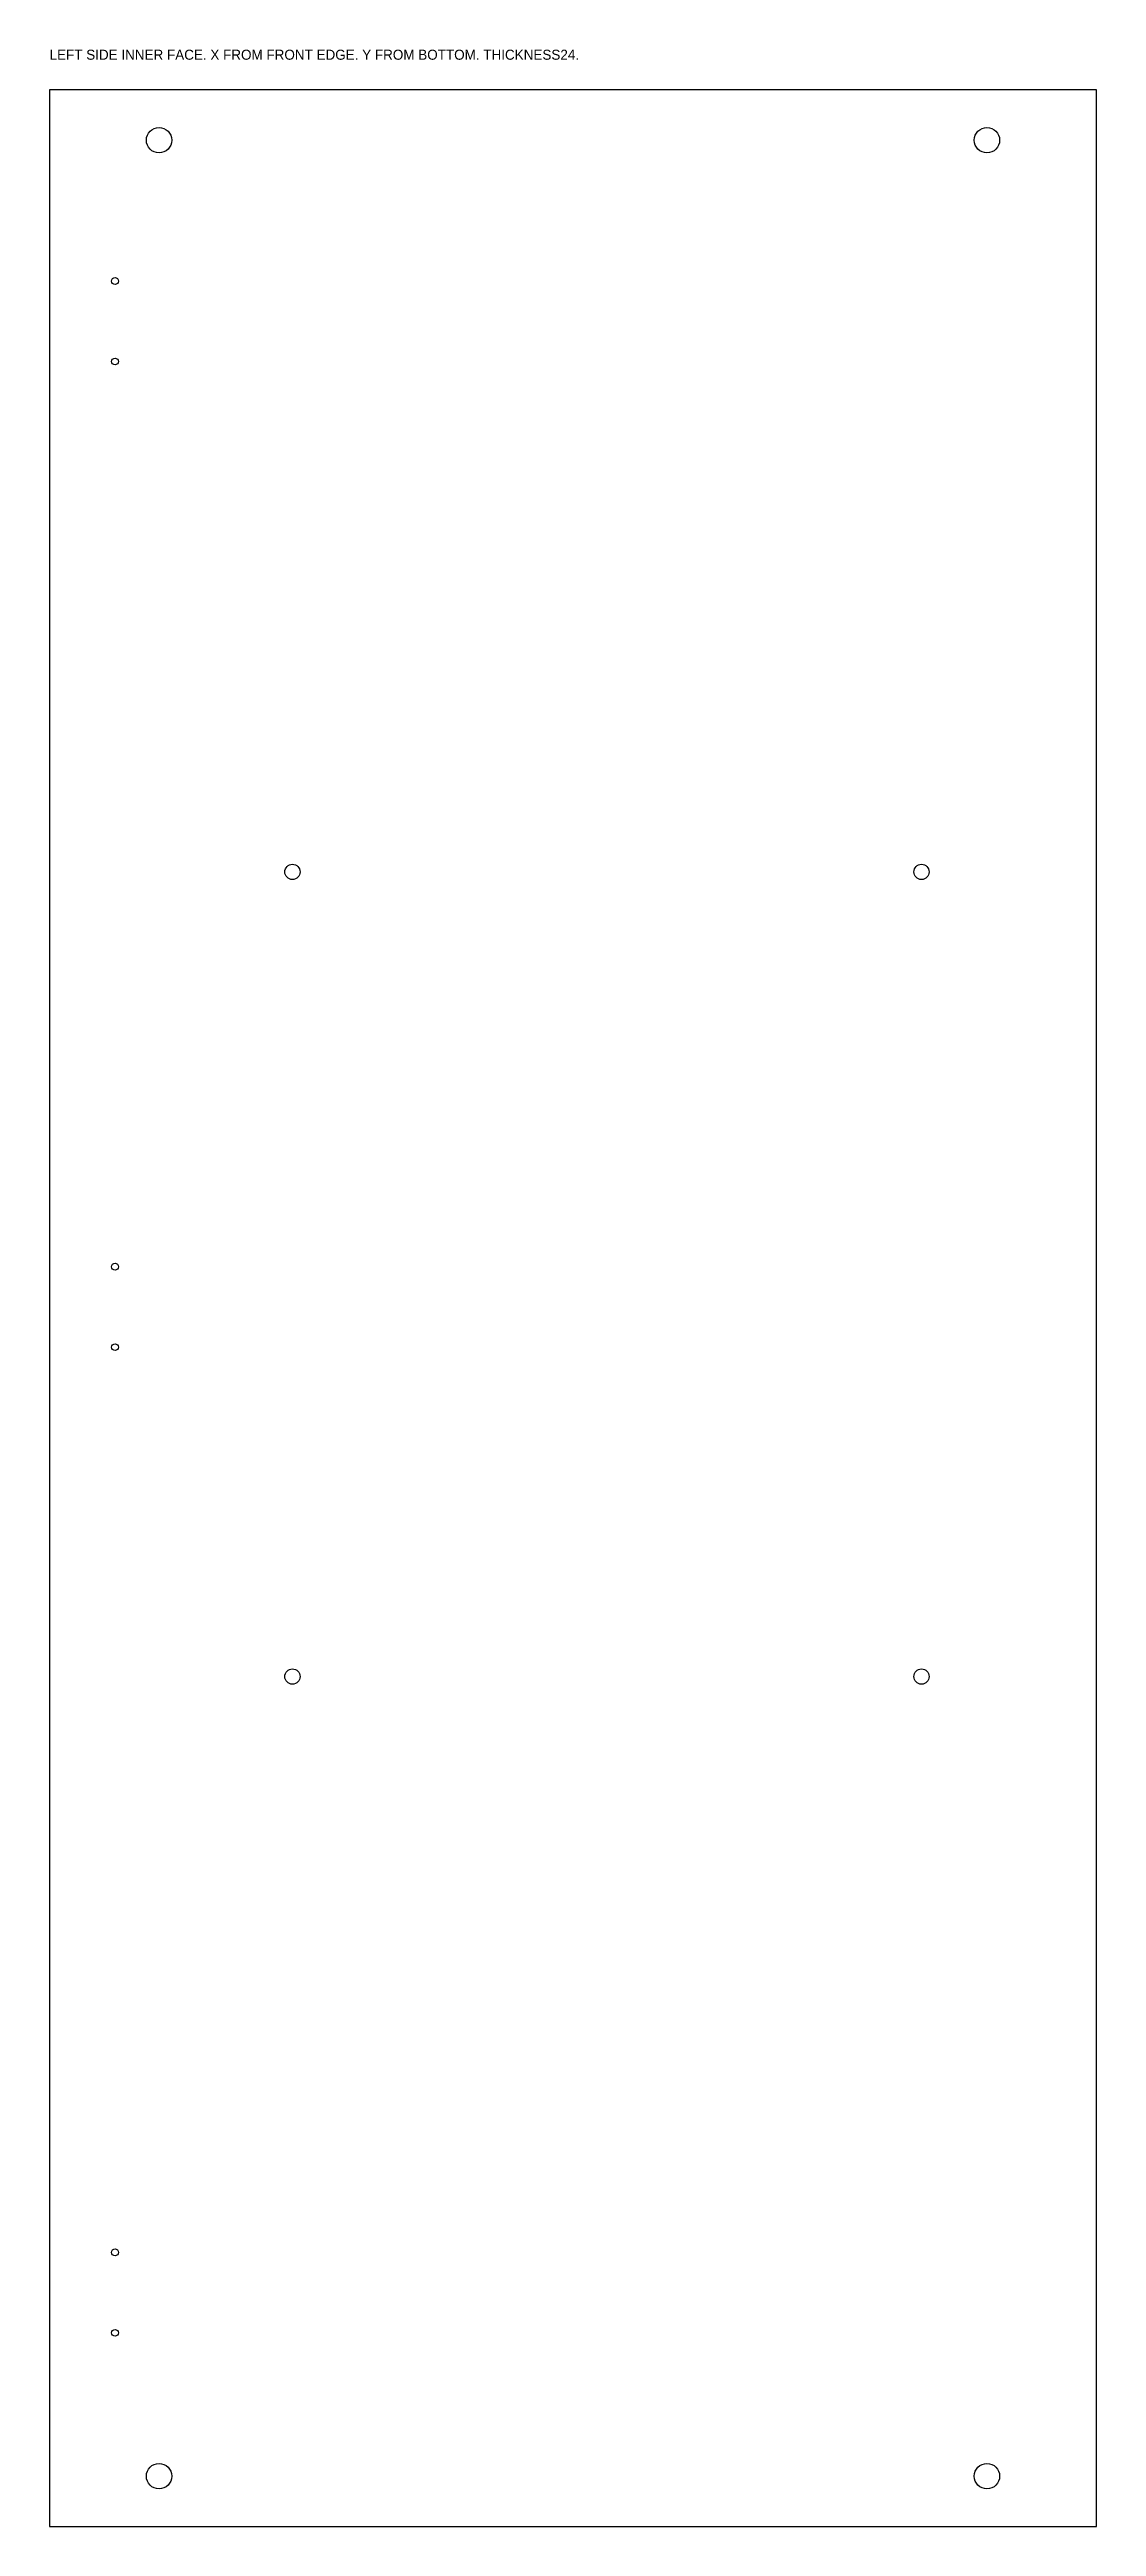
# Model space of a CAD drawing. Header units: millimetres. Extents: x 0 to 416, y 0 to 985.
import ezdxf

# ---------------------------------------------------------------- set-up
doc = ezdxf.new("R2010")
doc.units = ezdxf.units.MM
for name, color, linetype in [('CROSS_DOWEL_ACCESS_D10p1_Z20p6', 3, 'Continuous'), ('HINGE_PILOT_D2p7_Z8', 3, 'Continuous'), ('NOTES', 8, 'Continuous'), ('OUTLINE', 7, 'Continuous'), ('SHELF_PIN_D6p06_Z10p3', 3, 'Continuous')]:
    doc.layers.add(name, color=color, linetype=linetype)

msp = doc.modelspace()

# ---------------------------------------------------------------- linework, layer by layer
at = {"layer": 'CROSS_DOWEL_ACCESS_D10p1_Z20p6'}
for centre in [(43.5, 949), (372.5, 949), (43.5, 20), (372.5, 20)]:
    msp.add_circle(centre, 5.05, dxfattribs=at)
at = {"layer": 'HINGE_PILOT_D2p7_Z8'}
for centre in [(26, 893), (26, 861), (26, 501), (26, 469), (26, 109), (26, 77)]:
    msp.add_circle(centre, 1.35, dxfattribs=at)
at = {"layer": 'OUTLINE'}
msp.add_lwpolyline([(0, 0), (416, 0), (416, 969), (0, 969)], close=True, dxfattribs=at)
at = {"layer": 'SHELF_PIN_D6p06_Z10p3'}
for centre in [(96.5, 658), (346.5, 658), (96.5, 338), (346.5, 338)]:
    msp.add_circle(centre, 3.03, dxfattribs=at)

# ---------------------------------------------------------------- texts
at = {"layer": 'NOTES'}
msp.add_text('LEFT SIDE INNER FACE. X FROM FRONT EDGE. Y FROM BOTTOM. THICKNESS24.', height=4, dxfattribs=at).set_placement((0, 981))

doc.saveas('drawing.dxf')
